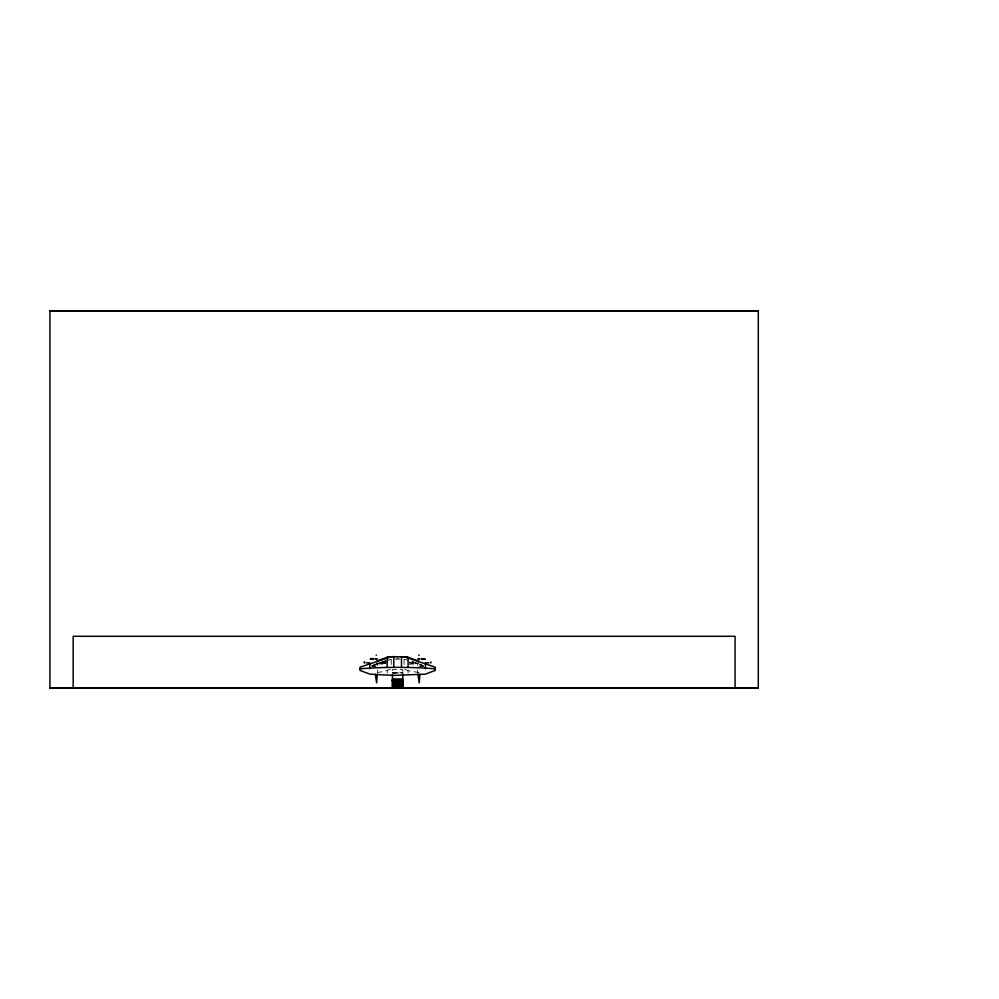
<?xml version="1.0" encoding="UTF-8"?>
<svg xmlns="http://www.w3.org/2000/svg" width="999" height="999" viewBox="0 0 999 999"><rect width="100%" height="100%" fill="white"/><g stroke="black" fill="none" stroke-linecap="round" stroke-linejoin="round"><path stroke-width="0.75" stroke-dasharray="5 3.75" d="M377.435 672.889L377.659 670.029M374.737 667.007L375.224 664.123M417.644 665.571L418.131 662.674M385.626 662.325L385.951 662.886M385.314 662.799L380.157 662.799M409.99 662.337L410.489 662.799M410.926 662.337L411.576 662.812M382.417 662.325L383.191 662.799M380.931 662.325L381.805 662.787M385.951 662.25L385.614 662.799M385.302 662.337L384.79 662.799M410.489 662.325L409.977 662.799M383.179 662.337L382.405 662.812M412.862 662.325L412.1 662.799M381.78 662.337C378.259 664.31 391.208 661.213 380.132 662.337L386.326 662.25L380.119 662.325M371.803 665.996L372.452 665.584M390.497 669.193L383.766 671.665L376.311 672.527M385.851 660.776L373.626 664.997L375.686 664.347M371.566 666.108L385.789 661.076M374.188 664.822L385.764 660.876M380.344 662.699L385.839 660.851M387.3 670.691L387.2 673.126M409.203 664.21L417.42 663.91M377.859 663.91L386.089 664.21M401.486 669.717L402.859 669.655L402.859 672.964L392.432 673.026L392.432 669.655L401.486 669.118M393.806 672.926L392.432 672.964L402.859 672.764L392.432 672.764M396.316 658.104L398.976 658.104M395.342 659.128L399.95 659.128M408.953 662.325L413.773 662.25L409.128 662.325M380.119 662.886L386.401 662.799M409.115 662.886L413.786 662.886L410.951 662.874L411.563 662.325M376.311 663.086L386.201 663.086L380.844 662.886M413.274 663.074L410.901 663.074L418.981 663.086M418.981 666.695L423.014 666.695L420.454 666.683M401.486 672.926L402.859 672.964M418.981 672.527L407.992 670.691L408.079 673.126M408.079 660.302L404.096 659.365L408.079 660.364M419.605 664.347L422.34 665.359M412.2 661.775L417.682 663.623M412.425 661.862L421.103 664.822M412.162 661.713L421.665 664.997M412.35 662.087L423.726 666.108M408.079 670.729L404.795 669.193M422.839 665.584L423.476 665.996M420.067 664.123L420.542 667.007M377.16 662.674L377.647 665.571M417.632 670.029L417.857 672.889M404.071 659.54L404.071 667.906M391.221 659.54L391.221 665.122M383.753 662.237L384.34 662.874L383.753 662.237M412.15 662.25L412.849 662.886L412.15 662.25M391.096 659.352L387.2 660.364L391.196 659.377M386.201 661.788L384.39 661.788L386.201 661.775M373.464 666.683L372.277 666.683L376.311 666.695L373.464 666.683"/><path stroke-width="1.5" d="M375.312 674.313L376.598 682.879L377.322 674.313M417.969 674.313L419.205 682.879L419.98 674.313M429.008 662.799L425.337 662.886M376.723 661.063L388.124 656.88L391.221 656.755L360.04 667.17L360.04 670.429L369.867 674.138L393.806 675.424L425.424 674.138L435.239 670.429L435.239 667.17L404.083 656.755L407.167 656.88L418.569 661.063M424.488 658.666L425.112 659.153L421.828 658.666L423.926 658.666M430.881 662.999L430.881 661.862M370.804 659.315L370.179 658.828L373.464 659.315L371.366 659.315M364.647 661.8L363.911 662.424L364.647 663.061M360.04 668.793C385.139 666.87 410.152 666.87 435.239 668.793M388.124 656.88L393.806 656.643L393.806 667.444M375.212 658.741L376.885 658.903M375.212 658.903L377.123 658.903M419.555 658.903L417.832 658.903L419.967 658.741M418.631 655.219L419.155 655.219M370.729 658.678L373.464 658.666L371.366 658.666M49.95 310.964L758.291 310.964M376.136 655.219L376.411 655.219M392.27 656.705L407.167 656.88M369.568 662.886L366.283 662.799M392.47 679.233L402.734 679.233M392.432 680.669L402.859 680.669M392.482 681.231L402.747 681.231M392.482 681.293L402.747 681.293M392.482 682.929L402.759 682.879M392.482 683.291L402.759 683.341M392.495 683.691L402.759 683.753M392.495 684.103L402.759 684.165M392.495 684.515L402.759 684.577M392.495 684.989L402.759 684.927M392.495 685.389L402.772 685.339M392.507 685.801L402.772 685.751M392.507 686.163L402.772 686.213M392.507 686.625L402.772 686.575M392.507 687.037L402.772 686.975M392.507 687.449L402.784 687.449M392.507 687.649L402.784 687.649M49.95 688.036L758.291 688.036M403.022 656.705L401.486 656.643L401.486 667.444M735.077 688.036L735.077 636.288L73.164 636.288L73.164 688.036M425.424 663.448L425.424 668.781M408.079 657.604L408.079 666.982M402.859 674.288L402.859 680.918L392.432 680.918L392.432 674.288M402.784 680.669L402.784 687.836L392.507 687.836L392.507 680.669M387.2 657.604L387.2 666.982M369.867 663.448L369.867 668.781M424.687 659.315L421.828 659.328L424.687 659.315M758.291 310.751L49.95 310.751L49.95 688.249L758.291 688.249L758.291 310.751M402.734 679.595L392.47 679.595L402.734 679.645M402.734 680.007L392.47 680.057L402.734 680.007M402.747 680.406L392.47 680.406L402.747 680.469M402.747 681.643L392.482 681.643L402.747 681.693M402.747 682.055L392.482 682.055L402.747 682.105M402.747 682.467L392.482 682.467L402.747 682.517"/></g></svg>
